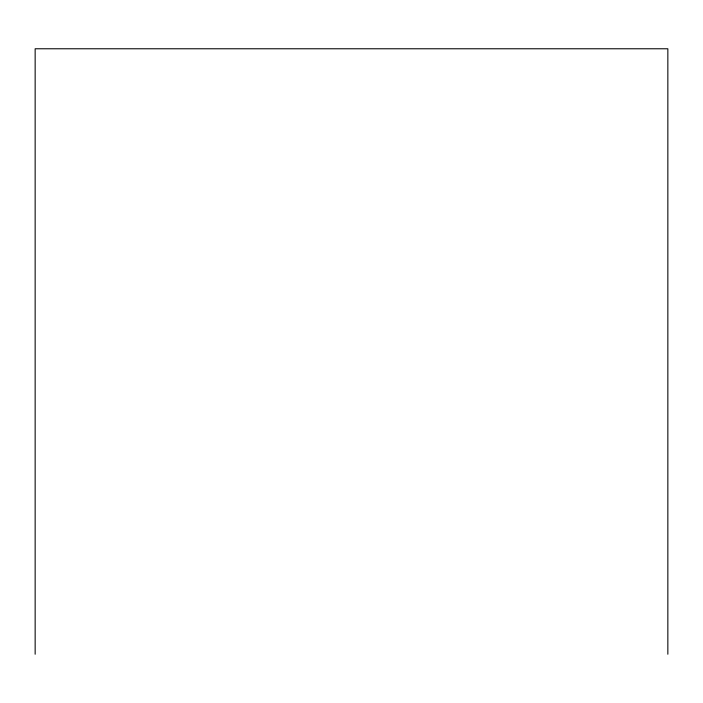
<?xml version="1.0" encoding="UTF-8"?>
<svg xmlns="http://www.w3.org/2000/svg" width="703" height="703" viewBox="0 0 703 703"><rect width="100%" height="100%" fill="white"/><g stroke="black" fill="none" stroke-linecap="round" stroke-linejoin="round"><path stroke-width="1.05" d="M667.85 654.229L667.85 48.771L35.15 48.771L35.15 654.229"/></g></svg>
